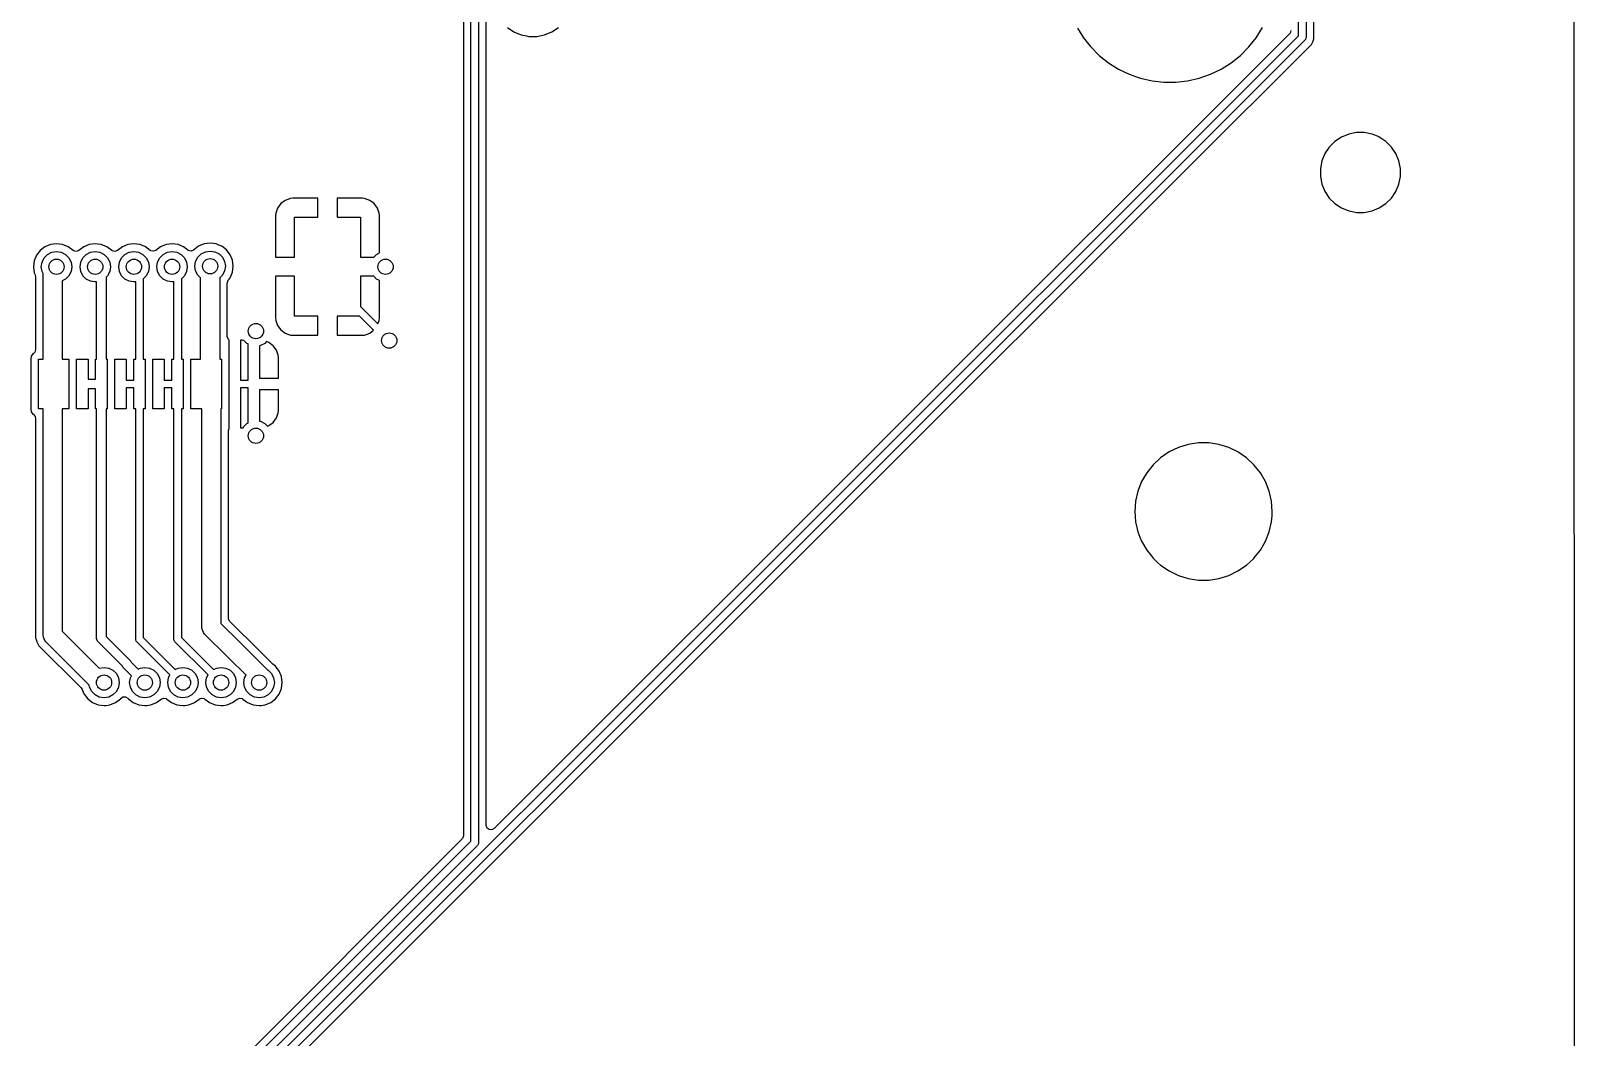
# Model space of a CAD drawing. Extents: x 51 to 261, y -150 to -32.
# Drawn here: x 113.88 to 154.38, y -98.47 to -72.04 of the extents above; entities that cross this region are included whole.
import ezdxf

# ---------------------------------------------------------------- set-up
doc = ezdxf.new("R2010")
doc.units = 0
doc.layers.add('BLACK', color=7, linetype='CONTINUOUS')

msp = doc.modelspace()

# ---------------------------------------------------------------- linework, layer by layer
at = {"layer": 'BLACK', "linetype": 'CONTINUOUS'}
for p, q in [((125.431747, -93.317145), (125.431747, -61.257639)), ((125.631747, -61.257639), (125.631747, -93.358567)), ((125.231247, -61.582139), (125.231247, -93.182734)), ((147.149416, -72.165162), (147.149416, -65.881867)), ((147.349416, -65.896426), (147.349416, -72.206584)), ((154.376242, -67.105011), (154.384963, -115.159815)), ((147.549916, -72.167022), (147.549916, -70.51238)), ((125.832247, -92.89942), (125.832247, -71.544913)), ((126.387092, -71.948616), (126.559149, -72.06358)), ((126.559149, -72.06358), (126.750327, -72.142769)), ((127.363167, -72.142769), (127.554345, -72.06358)), ((127.554345, -72.06358), (127.726402, -71.948616)), ((141.351606, -71.967777), (141.50726, -72.2155)), ((146.041572, -72.2155), (146.207426, -71.951544)), ((146.929231, -72.09779), (146.912597, -72.118432)), ((146.948916, -72.030751), (146.929231, -72.09779)), ((117.258587, -102.055991), (147.149416, -72.165162)), ((147.320127, -72.277294), (117.37072, -102.226702)), ((146.912597, -72.118432), (126.043928, -92.987101)), ((126.750327, -72.142769), (126.890626, -72.170676)), ((126.890626, -72.170676), (126.953277, -72.183138)), ((126.953277, -72.183138), (126.953281, -72.183139)), ((126.953281, -72.183139), (126.953282, -72.183139)), ((126.953282, -72.183139), (127.160213, -72.183139)), ((127.160213, -72.183139), (127.160214, -72.183138)), ((127.160214, -72.183138), (127.363167, -72.142769)), ((141.50726, -72.2155), (141.611941, -72.346766)), ((141.611941, -72.346766), (141.68886, -72.44322)), ((141.68886, -72.44322), (141.701625, -72.459226)), ((141.701625, -72.459226), (141.922057, -72.679658)), ((144.227574, -75.653397), (147.489876, -72.391095)), ((145.626775, -72.679658), (145.847207, -72.459226)), ((145.847207, -72.459226), (146.041572, -72.2155)), ((147.332564, -72.262141), (147.320127, -72.277294)), ((147.347495, -72.226093), (147.332564, -72.262141)), ((147.349416, -72.206584), (147.347495, -72.226093)), ((147.489876, -72.391095), (147.529438, -72.322572)), ((147.529438, -72.322572), (147.549916, -72.246146)), ((147.549916, -72.246146), (147.549916, -72.167022)), ((141.922057, -72.679658), (142.165783, -72.874023)), ((142.165783, -72.874023), (142.429739, -73.039877)), ((145.119093, -73.039877), (145.383049, -72.874023)), ((145.383049, -72.874023), (145.626775, -72.679658)), ((142.429739, -73.039877), (142.710605, -73.175135)), ((142.710605, -73.175135), (142.902626, -73.242326)), ((142.902626, -73.242326), (143.004836, -73.278091)), ((143.004836, -73.278091), (143.004848, -73.278095)), ((143.004848, -73.278095), (143.30877, -73.347463)), ((144.240062, -73.347463), (144.543984, -73.278095)), ((144.543984, -73.278095), (144.838227, -73.175135)), ((144.838227, -73.175135), (145.119093, -73.039877)), ((143.30877, -73.347463), (143.618542, -73.382366)), ((143.618542, -73.382366), (143.618543, -73.382367)), ((143.618543, -73.382367), (143.618547, -73.382367)), ((143.618547, -73.382367), (143.930289, -73.382367)), ((143.930289, -73.382366), (144.240062, -73.347463)), ((143.930289, -73.382367), (143.930289, -73.382366)), ((148.276819, -74.825925), (148.104758, -74.940891)), ((148.467995, -74.746737), (148.276819, -74.825925)), ((148.468003, -74.746735), (148.467995, -74.746737)), ((148.670946, -74.706367), (148.468003, -74.746735)), ((148.670951, -74.706367), (148.670946, -74.706367)), ((148.877881, -74.706367), (148.670951, -74.706367)), ((148.877885, -74.706367), (148.877881, -74.706367)), ((149.080828, -74.746735), (148.877885, -74.706367)), ((149.080836, -74.746737), (149.080828, -74.746735)), ((149.263926, -74.822576), (149.080836, -74.746737)), ((149.272014, -74.825926), (149.263926, -74.822576)), ((149.34007, -74.871399), (149.272014, -74.825926)), ((149.444073, -74.940891), (149.34007, -74.871399)), ((147.843474, -75.25927), (147.764286, -75.450446)), ((147.95844, -75.087209), (147.843474, -75.25927)), ((148.104758, -74.940891), (147.95844, -75.087209)), ((149.590391, -75.087209), (149.444073, -74.940891)), ((149.590393, -75.087212), (149.590391, -75.087209)), ((149.705357, -75.259269), (149.590393, -75.087212)), ((149.784546, -75.450447), (149.705357, -75.259269)), ((135.221439, -84.659532), (144.227574, -75.653397)), ((147.764284, -75.450454), (147.723916, -75.653397)), ((147.723916, -75.653397), (147.723916, -75.860336)), ((147.764286, -75.450446), (147.764284, -75.450454)), ((149.824916, -75.653402), (149.784546, -75.450447)), ((149.824916, -75.860332), (149.824916, -75.653402)), ((147.723916, -75.860336), (147.764284, -76.063279)), ((147.764284, -76.063279), (147.764286, -76.063287)), ((147.764286, -76.063287), (147.841144, -76.248839)), ((149.705357, -76.254465), (149.784546, -76.063287)), ((149.784546, -76.063287), (149.824916, -75.860332)), ((120.558907, -76.488649), (120.443813, -76.574809)), ((120.558914, -76.488645), (120.558907, -76.488649)), ((120.693621, -76.438403), (120.558914, -76.488645)), ((120.693628, -76.438401), (120.693621, -76.438403)), ((120.753156, -76.432), (120.693628, -76.438401)), ((121.416, -76.432), (120.753156, -76.432)), ((121.416, -76.932), (121.416, -76.432)), ((122.578843, -76.432), (121.916, -76.432)), ((121.916, -76.432), (121.916, -76.932)), ((122.638371, -76.438401), (122.578843, -76.432)), ((122.638378, -76.438403), (122.638371, -76.438401)), ((122.773085, -76.488645), (122.638378, -76.438403)), ((122.773092, -76.488649), (122.773085, -76.488645)), ((122.888186, -76.574809), (122.773092, -76.488649)), ((147.841144, -76.248839), (147.843475, -76.254465)), ((147.843475, -76.254465), (147.882381, -76.312692)), ((147.882381, -76.312692), (147.95844, -76.426524)), ((147.95844, -76.426524), (148.104758, -76.572842)), ((149.444071, -76.572844), (149.590393, -76.426522)), ((149.590393, -76.426522), (149.705357, -76.254465)), ((120.307402, -76.824627), (120.301001, -76.884155)), ((120.301001, -76.884155), (120.301001, -77.982)), ((120.307404, -76.82462), (120.307402, -76.824627)), ((120.357646, -76.689913), (120.307404, -76.82462)), ((120.35765, -76.689906), (120.357646, -76.689913)), ((120.44381, -76.574812), (120.35765, -76.689906)), ((120.443813, -76.574809), (120.44381, -76.574812)), ((120.801001, -77.982), (120.801001, -76.932)), ((120.801001, -76.932), (121.416, -76.932)), ((121.916, -76.932), (122.530999, -76.932)), ((122.530999, -76.932), (122.530999, -77.982)), ((122.888189, -76.574812), (122.888186, -76.574809)), ((122.974349, -76.689906), (122.888189, -76.574812)), ((122.974353, -76.689913), (122.974349, -76.689906)), ((123.024595, -76.82462), (122.974353, -76.689913)), ((123.024597, -76.824627), (123.024595, -76.82462)), ((123.030998, -76.884155), (123.024597, -76.824627)), ((123.030999, -76.884172), (123.030998, -76.884155)), ((123.030999, -77.869611), (123.030999, -76.884172)), ((148.104758, -76.572842), (148.104761, -76.572844)), ((148.104761, -76.572844), (148.276818, -76.687808)), ((148.276818, -76.687808), (148.467996, -76.766997)), ((148.467996, -76.766997), (148.603132, -76.793877)), ((148.603132, -76.793877), (148.670946, -76.807366)), ((148.670946, -76.807366), (148.67095, -76.807367)), ((148.67095, -76.807367), (148.670951, -76.807367)), ((148.670951, -76.807367), (148.877882, -76.807367)), ((148.877882, -76.807367), (148.877883, -76.807366)), ((148.877883, -76.807366), (149.080836, -76.766997)), ((149.080836, -76.766997), (149.272014, -76.687808)), ((149.272014, -76.687808), (149.444071, -76.572844)), ((114.25116, -77.707463), (114.125718, -77.803718)), ((114.397237, -77.646956), (114.25116, -77.707463)), ((114.397239, -77.646955), (114.397237, -77.646956)), ((114.553999, -77.626318), (114.397239, -77.646955)), ((114.554001, -77.626318), (114.553999, -77.626318)), ((114.71076, -77.646955), (114.554001, -77.626318)), ((114.710762, -77.646956), (114.71076, -77.646955)), ((114.856842, -77.707464), (114.710762, -77.646956)), ((114.986514, -77.806965), (114.856842, -77.707464)), ((115.267157, -77.707464), (115.137486, -77.806965)), ((115.413237, -77.646956), (115.267157, -77.707464)), ((115.413239, -77.646955), (115.413237, -77.646956)), ((115.569999, -77.626318), (115.413239, -77.646955)), ((115.570001, -77.626318), (115.569999, -77.626318)), ((115.72676, -77.646955), (115.570001, -77.626318)), ((115.726762, -77.646956), (115.72676, -77.646955)), ((115.872842, -77.707464), (115.726762, -77.646956)), ((116.002514, -77.806965), (115.872842, -77.707464)), ((116.283157, -77.707464), (116.153486, -77.806965)), ((116.429237, -77.646956), (116.283157, -77.707464)), ((116.429239, -77.646955), (116.429237, -77.646956)), ((116.585999, -77.626318), (116.429239, -77.646955)), ((116.586001, -77.626318), (116.585999, -77.626318)), ((116.74276, -77.646955), (116.586001, -77.626318)), ((116.742762, -77.646956), (116.74276, -77.646955)), ((116.855848, -77.693798), (116.742762, -77.646956)), ((116.888841, -77.707464), (116.855848, -77.693798)), ((117.010524, -77.800834), (116.888841, -77.707464)), ((117.28316, -77.707464), (117.161487, -77.800828)), ((117.42924, -77.646956), (117.28316, -77.707464)), ((117.429242, -77.646955), (117.42924, -77.646956)), ((117.586002, -77.626318), (117.429242, -77.646955)), ((117.586004, -77.626318), (117.586002, -77.626318)), ((117.742763, -77.646955), (117.586004, -77.626318)), ((117.742765, -77.646956), (117.742763, -77.646955)), ((117.888845, -77.707464), (117.742765, -77.646956)), ((118.001567, -77.793959), (117.888845, -77.707464)), ((118.283069, -77.693799), (118.152539, -77.793959)), ((118.429149, -77.633291), (118.283069, -77.693799)), ((118.429151, -77.63329), (118.429149, -77.633291)), ((118.585911, -77.612653), (118.429151, -77.63329)), ((118.585913, -77.612653), (118.585911, -77.612653)), ((118.742672, -77.63329), (118.585913, -77.612653)), ((118.742674, -77.633291), (118.742672, -77.63329)), ((118.816913, -77.664042), (118.742674, -77.633291)), ((118.888753, -77.693799), (118.816913, -77.664042)), ((119.014194, -77.790053), (118.888753, -77.693799)), ((113.968955, -78.075239), (113.948318, -78.231998)), ((113.968956, -78.075237), (113.968955, -78.075239)), ((114.029463, -77.92916), (113.968956, -78.075237)), ((114.125718, -77.803718), (114.029463, -77.92916)), ((114.154, -78.232), (114.173577, -78.108393)), ((114.173577, -78.108393), (114.230393, -77.996886)), ((114.230393, -77.996886), (114.318886, -77.908393)), ((114.318886, -77.908393), (114.430393, -77.851577)), ((114.430393, -77.851577), (114.554, -77.832)), ((114.554, -77.832), (114.677607, -77.851577)), ((114.677607, -77.851577), (114.789114, -77.908393)), ((114.789114, -77.908393), (114.877607, -77.996886)), ((114.877607, -77.996886), (114.934423, -78.108393)), ((114.934423, -78.108393), (114.954, -78.232)), ((115.003872, -77.818121), (114.986514, -77.806965)), ((115.072317, -77.832159), (115.003872, -77.818121)), ((115.137486, -77.806965), (115.072317, -77.832159)), ((115.17, -78.232), (115.189577, -78.108393)), ((115.189577, -78.108393), (115.246393, -77.996886)), ((115.246393, -77.996886), (115.334886, -77.908393)), ((115.334886, -77.908393), (115.446393, -77.851577)), ((115.446393, -77.851577), (115.57, -77.832)), ((115.57, -77.832), (115.693607, -77.851577)), ((115.693607, -77.851577), (115.805114, -77.908393)), ((115.805114, -77.908393), (115.893607, -77.996886)), ((115.893607, -77.996886), (115.950423, -78.108393)), ((115.950423, -78.108393), (115.97, -78.232)), ((116.019872, -77.818121), (116.002514, -77.806965)), ((116.088317, -77.832159), (116.019872, -77.818121)), ((116.153486, -77.806965), (116.088317, -77.832159)), ((116.186, -78.232), (116.205577, -78.108393)), ((116.205577, -78.108393), (116.262393, -77.996886)), ((116.262393, -77.996886), (116.350886, -77.908393)), ((116.350886, -77.908393), (116.462393, -77.851577)), ((116.462393, -77.851577), (116.586, -77.832)), ((116.586, -77.832), (116.709607, -77.851577)), ((116.709607, -77.851577), (116.821114, -77.908393)), ((116.821114, -77.908393), (116.909607, -77.996886)), ((116.909607, -77.996886), (116.966423, -78.108393)), ((116.966423, -78.108393), (116.986, -78.232)), ((117.027873, -77.811984), (117.010524, -77.800834)), ((117.096318, -77.826022), (117.027873, -77.811984)), ((117.161487, -77.800828), (117.096318, -77.826022)), ((117.186003, -78.232), (117.20558, -78.108393)), ((117.20558, -78.108393), (117.262396, -77.996886)), ((117.262396, -77.996886), (117.350889, -77.908393)), ((117.350889, -77.908393), (117.462396, -77.851577)), ((117.462396, -77.851577), (117.586003, -77.832)), ((117.586003, -77.832), (117.70961, -77.851577)), ((117.70961, -77.851577), (117.821117, -77.908393)), ((117.821117, -77.908393), (117.90961, -77.996886)), ((117.90961, -77.996886), (117.966426, -78.108393)), ((117.966426, -78.108393), (117.986003, -78.232)), ((118.018925, -77.805115), (118.001567, -77.793959)), ((118.08737, -77.819153), (118.018925, -77.805115)), ((118.152539, -77.793959), (118.08737, -77.819153)), ((118.185912, -78.218335), (118.205489, -78.094728)), ((118.205489, -78.094728), (118.262305, -77.983221)), ((118.262305, -77.983221), (118.350798, -77.894728)), ((118.350798, -77.894728), (118.462305, -77.837912)), ((118.462305, -77.837912), (118.585912, -77.818335)), ((118.585912, -77.818335), (118.709519, -77.837912)), ((118.709519, -77.837912), (118.821026, -77.894728)), ((118.821026, -77.894728), (118.909519, -77.983221)), ((118.909519, -77.983221), (118.966335, -78.094728)), ((118.966335, -78.094728), (118.985912, -78.218335)), ((119.110448, -77.915494), (119.014194, -77.790053)), ((119.170956, -78.061573), (119.110448, -77.915494)), ((119.191594, -78.218335), (119.170956, -78.061573)), ((120.301001, -77.982), (120.801001, -77.982)), ((122.530999, -77.982), (122.881279, -77.982)), ((122.881279, -77.982), (122.954886, -77.908393)), ((122.954886, -77.908393), (123.030999, -77.869611)), ((113.948318, -78.231998), (113.948318, -78.232001)), ((113.948318, -78.232001), (113.968955, -78.38876)), ((113.968955, -78.38876), (113.968956, -78.388762)), ((113.968956, -78.388762), (113.992853, -78.446455)), ((113.992853, -78.446455), (113.993197, -78.447284)), ((113.993197, -78.447284), (114.002636, -78.494737)), ((114.002636, -78.494737), (114.002636, -80.406883)), ((114.173577, -78.355607), (114.154, -78.232)), ((114.203136, -78.413619), (114.173577, -78.355607)), ((114.203136, -80.66201), (114.203136, -78.413619)), ((114.789114, -78.555607), (114.703136, -78.599415)), ((114.877607, -78.467114), (114.789114, -78.555607)), ((114.934423, -78.355607), (114.877607, -78.467114)), ((114.954, -78.232), (114.934423, -78.355607)), ((115.189577, -78.355607), (115.17, -78.232)), ((115.246393, -78.467114), (115.189577, -78.355607)), ((115.334886, -78.555607), (115.246393, -78.467114)), ((115.446393, -78.612423), (115.334886, -78.555607)), ((115.893607, -78.467114), (115.856024, -78.504697)), ((115.856024, -78.504697), (115.856024, -80.66201)), ((115.950423, -78.355607), (115.893607, -78.467114)), ((115.97, -78.232), (115.950423, -78.355607)), ((116.205577, -78.355607), (116.186, -78.232)), ((116.262393, -78.467114), (116.205577, -78.355607)), ((116.350886, -78.555607), (116.262393, -78.467114)), ((116.462393, -78.612423), (116.350886, -78.555607)), ((116.909607, -78.467114), (116.831024, -78.545697)), ((116.831024, -78.545697), (116.831024, -80.66201)), ((116.966423, -78.355607), (116.909607, -78.467114)), ((116.986, -78.232), (116.966423, -78.355607)), ((117.20558, -78.355607), (117.186003, -78.232)), ((117.262396, -78.467114), (117.20558, -78.355607)), ((117.350889, -78.555607), (117.262396, -78.467114)), ((117.462396, -78.612423), (117.350889, -78.555607)), ((117.90961, -78.467114), (117.831024, -78.5457)), ((117.831024, -78.5457), (117.831024, -80.66201)), ((117.966426, -78.355607), (117.90961, -78.467114)), ((117.986003, -78.232), (117.966426, -78.355607)), ((118.205489, -78.341942), (118.185912, -78.218335)), ((118.262305, -78.453449), (118.205489, -78.341942)), ((118.335912, -78.527056), (118.262305, -78.453449)), ((118.335912, -80.66201), (118.335912, -78.527056)), ((118.909519, -78.453449), (118.835912, -78.527056)), ((118.835912, -78.527056), (118.835912, -80.66201)), ((118.966335, -78.341942), (118.909519, -78.453449)), ((118.985912, -78.218335), (118.966335, -78.341942)), ((119.062036, -78.584268), (119.083426, -78.556391)), ((119.083426, -78.556391), (119.110448, -78.521176)), ((119.110448, -78.521176), (119.170956, -78.375097)), ((119.170956, -78.375097), (119.191594, -78.218335)), ((120.801001, -78.482), (120.301001, -78.482)), ((120.301001, -78.482), (120.301001, -79.579844)), ((120.801001, -79.532), (120.801001, -78.482)), ((122.881279, -78.482), (122.530999, -78.482)), ((122.530999, -78.482), (122.530999, -79.274511)), ((122.954886, -78.555607), (122.881279, -78.482)), ((123.030999, -78.594388), (122.954886, -78.555607)), ((114.703136, -78.599415), (114.703136, -80.66201)), ((115.57, -78.632), (115.446393, -78.612423)), ((115.606024, -78.626294), (115.57, -78.632)), ((115.606024, -80.66201), (115.606024, -78.626294)), ((116.586, -78.632), (116.462393, -78.612423)), ((116.631024, -78.624869), (116.586, -78.632)), ((116.631024, -80.66201), (116.631024, -78.624869)), ((117.586003, -78.632), (117.462396, -78.612423)), ((117.631024, -78.624869), (117.586003, -78.632)), ((117.631024, -80.66201), (117.631024, -78.624869)), ((119.036412, -78.659754), (119.056097, -78.592715)), ((119.036412, -79.579844), (119.036412, -78.659754)), ((119.056097, -78.592715), (119.062036, -78.584268)), ((123.030999, -79.579827), (123.030999, -78.594388)), ((122.530999, -79.274511), (122.989625, -79.733137)), ((119.036412, -80.066163), (119.036412, -79.579844)), ((120.301001, -79.579844), (120.307402, -79.639372)), ((120.307402, -79.639372), (120.307404, -79.639379)), ((120.307404, -79.639379), (120.357646, -79.774086)), ((120.357646, -79.774086), (120.35765, -79.774093)), ((120.35765, -79.774093), (120.44381, -79.889187)), ((121.416, -79.532), (120.801001, -79.532)), ((121.416, -80.032), (121.416, -79.532)), ((121.916, -79.532), (121.916, -80.032)), ((122.505644, -79.532), (121.916, -79.532)), ((122.873687, -79.900043), (122.505644, -79.532)), ((122.989625, -79.733137), (123.024595, -79.639379)), ((123.024595, -79.639379), (123.024597, -79.639372)), ((123.024597, -79.639372), (123.030998, -79.579844)), ((123.030998, -79.579844), (123.030999, -79.579827)), ((119.039246, -80.092521), (119.036412, -80.066163)), ((119.072731, -80.153844), (119.039246, -80.092521)), ((119.080897, -80.16201), (119.072731, -80.153844)), ((119.080897, -80.629806), (119.080897, -80.16201)), ((119.428731, -80.16201), (119.380897, -80.16201)), ((119.380897, -80.16201), (119.380897, -81.21201)), ((119.467708, -80.1662), (119.428731, -80.16201)), ((119.472545, -80.1662), (119.467708, -80.1662)), ((119.550886, -80.244541), (119.472545, -80.1662)), ((120.067675, -80.197979), (120.021114, -80.244541)), ((120.12311, -80.218655), (120.067675, -80.197979)), ((120.44381, -79.889187), (120.443813, -79.88919)), ((120.443813, -79.88919), (120.558907, -79.97535)), ((120.558907, -79.97535), (120.558914, -79.975354)), ((120.558914, -79.975354), (120.693621, -80.025596)), ((120.693621, -80.025596), (120.693628, -80.025598)), ((120.693628, -80.025598), (120.753156, -80.031999)), ((120.753156, -80.031999), (120.753173, -80.032)), ((120.753173, -80.032), (121.416, -80.032)), ((121.916, -80.032), (122.578827, -80.032)), ((122.578827, -80.032), (122.578843, -80.031999)), ((122.578843, -80.031999), (122.638371, -80.025598)), ((122.638371, -80.025598), (122.638378, -80.025596)), ((122.638378, -80.025596), (122.773085, -79.975354)), ((122.773085, -79.975354), (122.773092, -79.97535)), ((122.773092, -79.97535), (122.873687, -79.900043)), ((113.892028, -80.58378), (113.880397, -80.642257)), ((113.892029, -80.583779), (113.892028, -80.58378)), ((113.936345, -80.517456), (113.892029, -80.583779)), ((113.94753, -80.509983), (113.936345, -80.517456)), ((113.982951, -80.473922), (113.94753, -80.509983)), ((114.002636, -80.406883), (113.982951, -80.473922)), ((119.581024, -80.259897), (119.550886, -80.244541)), ((119.581024, -81.16201), (119.581024, -80.259897)), ((119.909607, -80.301357), (119.881024, -80.305884)), ((119.881024, -80.305884), (119.881024, -80.66201)), ((120.021114, -80.244541), (119.909607, -80.301357)), ((120.123117, -80.218659), (120.12311, -80.218655)), ((120.238211, -80.304819), (120.123117, -80.218659)), ((120.238214, -80.304822), (120.238211, -80.304819)), ((120.324374, -80.419916), (120.238214, -80.304822)), ((120.324378, -80.419923), (120.324374, -80.419916)), ((120.37462, -80.55463), (120.324378, -80.419923)), ((120.374622, -80.554637), (120.37462, -80.55463)), ((120.381023, -80.614165), (120.374622, -80.554637)), ((113.880397, -80.642257), (113.880397, -81.981762)), ((114.080897, -81.96201), (114.080897, -80.66201)), ((114.080897, -80.66201), (114.203136, -80.66201)), ((114.703136, -80.66201), (114.881024, -80.66201)), ((114.881024, -80.66201), (114.881024, -81.96201)), ((115.080897, -81.96201), (115.080897, -80.66201)), ((115.080897, -80.66201), (115.380897, -80.66201)), ((115.380897, -80.66201), (115.380897, -81.18701)), ((115.581024, -81.18701), (115.581024, -80.66201)), ((115.581024, -80.66201), (115.606024, -80.66201)), ((115.856024, -80.66201), (115.881024, -80.66201)), ((115.881024, -80.66201), (115.881024, -81.96201)), ((116.080897, -81.96201), (116.080897, -80.66201)), ((116.080897, -80.66201), (116.380897, -80.66201)), ((116.380897, -80.66201), (116.380897, -81.21201)), ((116.581024, -81.21201), (116.581024, -80.66201)), ((116.581024, -80.66201), (116.631024, -80.66201)), ((116.831024, -80.66201), (116.881024, -80.66201)), ((116.881024, -80.66201), (116.881024, -81.96201)), ((117.080897, -81.96201), (117.080897, -80.66201)), ((117.080897, -80.66201), (117.380897, -80.66201)), ((117.380897, -80.66201), (117.380897, -81.21201)), ((117.581024, -81.21201), (117.581024, -80.66201)), ((117.581024, -80.66201), (117.631024, -80.66201)), ((117.831024, -80.66201), (117.881024, -80.66201)), ((117.881024, -80.66201), (117.881024, -81.96201)), ((118.080897, -81.96201), (118.080897, -80.66201)), ((118.080897, -80.66201), (118.335912, -80.66201)), ((118.835912, -80.66201), (118.881024, -80.66201)), ((118.881024, -80.66201), (118.881024, -81.96201)), ((119.081494, -80.64196), (119.080897, -80.629806)), ((119.080897, -81.96201), (119.080897, -80.66201)), ((119.080897, -80.66201), (119.081524, -80.66201)), ((119.081524, -80.642264), (119.081494, -80.64196)), ((119.081524, -80.66201), (119.081524, -80.642264)), ((119.881024, -80.66201), (119.881024, -81.16201)), ((120.381024, -80.614182), (120.381023, -80.614165)), ((120.381024, -81.16201), (120.381024, -80.614182)), ((115.380897, -81.18701), (115.581024, -81.18701)), ((116.380897, -81.21201), (116.581024, -81.21201)), ((116.581024, -81.41201), (116.380897, -81.41201)), ((116.380897, -81.41201), (116.380897, -81.96201)), ((116.581024, -81.96201), (116.581024, -81.41201)), ((117.380897, -81.21201), (117.581024, -81.21201)), ((117.581024, -81.41201), (117.380897, -81.41201)), ((117.380897, -81.41201), (117.380897, -81.96201)), ((117.581024, -81.96201), (117.581024, -81.41201)), ((119.380897, -81.21201), (119.581024, -81.21201)), ((119.581024, -81.41201), (119.380897, -81.41201)), ((119.380897, -81.41201), (119.380897, -82.46201)), ((119.581024, -81.21201), (119.581024, -81.16201)), ((119.581024, -81.96201), (119.581024, -81.41201)), ((119.881024, -81.16201), (120.381024, -81.16201)), ((115.581024, -81.43701), (115.380897, -81.43701)), ((115.380897, -81.43701), (115.380897, -81.96201)), ((115.581024, -81.96201), (115.581024, -81.43701)), ((120.381024, -81.46201), (119.881024, -81.46201)), ((119.881024, -81.46201), (119.881024, -82.285983)), ((120.381024, -82.009837), (120.381024, -81.46201)), ((113.880397, -81.981762), (113.892028, -82.040239)), ((113.892028, -82.040239), (113.892029, -82.04024)), ((113.892029, -82.04024), (113.936342, -82.106559)), ((113.936342, -82.106559), (113.936343, -82.106559)), ((113.936343, -82.106559), (113.936345, -82.106562)), ((113.936345, -82.106562), (113.947527, -82.114033)), ((113.947527, -82.114033), (113.992331, -82.167644)), ((113.992331, -82.167644), (114.002636, -82.217135)), ((114.002636, -82.217135), (114.002636, -87.969445)), ((114.203136, -81.96201), (114.080897, -81.96201)), ((114.203136, -87.910136), (114.203136, -81.96201)), ((114.881024, -81.96201), (114.703136, -81.96201)), ((114.703136, -81.96201), (114.703136, -87.806582)), ((115.380897, -81.96201), (115.080897, -81.96201)), ((115.606024, -81.96201), (115.581024, -81.96201)), ((115.606024, -87.993852), (115.606024, -81.96201)), ((115.881024, -81.96201), (115.856024, -81.96201)), ((115.856024, -81.96201), (115.856024, -87.942075)), ((116.380897, -81.96201), (116.080897, -81.96201)), ((116.631024, -81.96201), (116.581024, -81.96201)), ((116.631024, -88.013027), (116.631024, -81.96201)), ((116.881024, -81.96201), (116.831024, -81.96201)), ((116.831024, -81.96201), (116.831024, -87.971605)), ((117.380897, -81.96201), (117.080897, -81.96201)), ((117.631024, -81.96201), (117.581024, -81.96201)), ((117.631024, -88.013024), (117.631024, -81.96201)), ((117.881024, -81.96201), (117.831024, -81.96201)), ((117.831024, -81.96201), (117.831024, -87.971602)), ((118.368, -81.96201), (118.080897, -81.96201)), ((118.368, -87.703284), (118.368, -81.96201)), ((118.881024, -81.96201), (118.868, -81.96201)), ((118.868, -81.96201), (118.868, -87.59973)), ((119.081524, -81.96201), (119.080897, -81.96201)), ((119.080897, -81.994217), (119.081494, -81.982065)), ((119.080897, -82.46201), (119.080897, -81.994217)), ((119.081494, -81.982065), (119.081524, -81.98176)), ((119.081524, -81.98176), (119.081524, -81.96201)), ((119.581024, -82.33197), (119.581024, -81.96201)), ((120.238214, -82.319197), (120.324374, -82.204103)), ((120.324374, -82.204103), (120.324378, -82.204096)), ((120.324378, -82.204096), (120.37462, -82.069389)), ((120.37462, -82.069389), (120.374622, -82.069382)), ((120.374622, -82.069382), (120.381023, -82.009854)), ((120.381023, -82.009854), (120.381024, -82.009837)), ((119.0685, -82.525769), (119.080897, -82.483549)), ((119.0685, -87.465318), (119.0685, -82.525769)), ((119.080897, -82.483549), (119.080897, -82.46201)), ((119.380897, -82.46201), (119.428715, -82.46201)), ((119.428715, -82.46201), (119.42873, -82.462009)), ((119.42873, -82.462009), (119.450226, -82.459697)), ((119.450226, -82.459697), (119.462393, -82.43582)), ((119.462393, -82.43582), (119.550886, -82.347327)), ((119.550886, -82.347327), (119.581024, -82.33197)), ((119.881024, -82.285983), (119.909607, -82.290511)), ((119.909607, -82.290511), (120.021114, -82.347327)), ((120.021114, -82.347327), (120.091092, -82.417305)), ((120.091092, -82.417305), (120.12311, -82.405364)), ((120.12311, -82.405364), (120.123117, -82.40536)), ((120.123117, -82.40536), (120.238211, -82.3192)), ((120.238211, -82.3192), (120.238214, -82.319197)), ((143.998649, -82.978799), (143.755521, -83.095883)), ((144.256517, -82.899257), (143.998649, -82.978799)), ((144.256523, -82.899255), (144.256517, -82.899257)), ((144.523354, -82.859037), (144.256523, -82.899255)), ((144.523362, -82.859037), (144.523354, -82.859037)), ((144.79322, -82.859037), (144.523362, -82.859037)), ((144.793227, -82.859037), (144.79322, -82.859037)), ((145.060058, -82.899255), (144.793227, -82.859037)), ((145.060064, -82.899257), (145.060058, -82.899255)), ((145.317936, -82.9788), (145.060064, -82.899257)), ((145.561058, -83.095881), (145.317934, -82.9788)), ((145.317934, -82.9788), (145.317936, -82.9788)), ((143.334733, -83.431447), (143.166476, -83.642435)), ((143.532549, -83.247902), (143.334733, -83.431447)), ((143.755521, -83.095883), (143.532549, -83.247902)), ((145.561059, -83.095882), (145.561058, -83.095881)), ((145.56106, -83.095883), (145.561059, -83.095882)), ((145.561066, -83.095886), (145.56106, -83.095883)), ((145.674938, -83.173523), (145.561066, -83.095886)), ((145.784032, -83.247902), (145.674938, -83.173523)), ((145.981848, -83.431447), (145.784032, -83.247902)), ((145.981851, -83.431451), (145.981848, -83.431447)), ((145.981852, -83.431452), (145.981851, -83.431451)), ((146.150106, -83.642435), (145.981852, -83.431452)), ((143.166476, -83.642435), (143.031549, -83.876136)), ((146.285034, -83.876139), (146.150106, -83.642435)), ((142.932955, -84.127348), (142.872907, -84.390435)), ((142.932957, -84.127341), (142.932955, -84.127348)), ((143.031547, -83.87614), (142.932957, -84.127341)), ((143.031549, -83.876136), (143.031547, -83.87614)), ((146.383625, -84.127342), (146.285034, -83.876139)), ((146.443674, -84.390434), (146.383625, -84.127342)), ((142.872907, -84.390435), (142.852742, -84.659532)), ((146.443674, -84.390435), (146.443674, -84.390434)), ((146.46384, -84.659532), (146.443674, -84.390435)), ((117.540469, -102.340502), (135.221439, -84.659532)), ((142.852742, -84.659532), (142.852742, -84.659541)), ((142.852742, -84.659541), (142.872907, -84.928638)), ((142.872907, -84.928638), (142.932955, -85.191725)), ((146.383625, -85.191732), (146.443674, -84.92864)), ((146.443674, -84.92864), (146.455572, -84.769866)), ((146.455572, -84.769866), (146.46384, -84.659541)), ((146.46384, -84.659541), (146.46384, -84.659532)), ((142.932955, -85.191725), (142.932957, -85.191732)), ((142.932957, -85.191732), (142.9896, -85.336056)), ((142.9896, -85.336056), (143.031548, -85.442935)), ((143.031548, -85.442935), (143.166476, -85.676639)), ((146.150106, -85.676639), (146.285034, -85.442935)), ((146.285034, -85.442935), (146.383625, -85.191732)), ((143.166476, -85.676639), (143.280614, -85.819763)), ((143.280614, -85.819763), (143.334733, -85.887626)), ((145.981852, -85.887622), (146.150106, -85.676639)), ((143.334733, -85.887626), (143.452536, -85.99693)), ((143.452536, -85.99693), (143.53255, -86.071172)), ((143.53255, -86.071172), (143.755517, -86.223188)), ((143.755517, -86.223188), (143.99865, -86.340275)), ((145.317932, -86.340275), (145.561066, -86.223188)), ((145.561066, -86.223188), (145.784032, -86.071172)), ((145.784032, -86.071172), (145.974078, -85.894835)), ((145.974078, -85.894835), (145.981848, -85.887626)), ((145.981848, -85.887624), (145.981852, -85.887622)), ((145.981848, -85.887626), (145.981848, -85.887624)), ((143.99865, -86.340275), (144.256519, -86.419817)), ((144.256519, -86.419817), (144.25652, -86.419817)), ((144.25652, -86.419817), (144.256523, -86.419818)), ((144.256523, -86.419818), (144.523354, -86.460036)), ((144.523354, -86.460036), (144.523359, -86.460036)), ((144.523359, -86.460036), (144.523362, -86.460037)), ((144.523362, -86.460037), (144.523363, -86.460037)), ((144.523363, -86.460037), (144.793219, -86.460037)), ((144.793219, -86.460037), (144.79322, -86.460037)), ((144.79322, -86.460037), (144.793227, -86.460036)), ((144.793227, -86.460036), (145.060058, -86.419818)), ((145.060058, -86.419818), (145.060059, -86.419817)), ((145.060059, -86.419817), (145.060063, -86.419817)), ((145.060063, -86.419817), (145.317932, -86.340275)), ((119.071334, -87.491676), (119.0685, -87.465318)), ((114.703136, -87.806582), (115.672407, -88.775854)), ((118.372804, -87.752057), (118.368, -87.703284)), ((118.410133, -87.842177), (118.372804, -87.752057)), ((118.410137, -87.842181), (118.410133, -87.842177)), ((118.441223, -87.880061), (118.410137, -87.842181)), ((119.04194, -88.480777), (118.441223, -87.880061)), ((118.868, -87.59973), (119.370935, -88.102666)), ((119.104819, -87.552999), (119.071334, -87.491676)), ((119.476457, -87.924637), (119.104819, -87.552999)), ((114.002636, -87.969445), (114.005437, -87.979898)), ((114.005437, -87.979898), (114.024904, -88.052552)), ((114.024904, -88.052552), (114.024911, -88.052575)), ((114.024911, -88.052575), (114.024914, -88.052586)), ((114.024914, -88.052586), (114.033337, -88.084023)), ((114.033337, -88.084023), (114.092647, -88.18675)), ((114.092647, -88.18675), (114.092649, -88.186752)), ((114.092649, -88.186752), (115.197138, -89.291241)), ((114.20794, -87.958909), (114.203136, -87.910136)), ((114.245269, -88.049029), (114.20794, -87.958909)), ((114.245273, -88.049033), (114.245269, -88.049029)), ((114.276359, -88.086913), (114.245273, -88.049033)), ((115.411218, -89.221771), (114.276359, -88.086913)), ((115.608426, -88.018238), (115.606024, -87.993852)), ((115.62709, -88.063298), (115.608426, -88.018238)), ((115.627095, -88.063303), (115.62709, -88.063298)), ((115.642636, -88.08224), (115.627095, -88.063303)), ((116.283907, -88.723512), (115.642636, -88.08224)), ((115.856024, -87.942075), (116.487389, -88.57344)), ((116.632945, -88.032533), (116.631024, -88.013027)), ((116.632945, -88.032536), (116.632945, -88.032533)), ((116.647877, -88.068584), (116.632945, -88.032536)), ((116.660313, -88.083738), (116.647877, -88.068584)), ((117.530524, -88.953948), (116.660313, -88.083738)), ((116.831024, -87.971605), (117.671945, -88.812527)), ((117.632945, -88.032533), (117.631024, -88.013024)), ((117.647877, -88.068581), (117.632945, -88.032533)), ((117.660313, -88.083735), (117.647877, -88.068581)), ((118.530527, -88.953948), (117.660313, -88.083735)), ((117.831024, -87.971602), (118.671948, -88.812527)), ((119.370935, -88.102666), (119.400859, -88.127223)), ((119.400859, -88.127223), (120.04878, -88.775145)), ((119.494381, -87.938392), (119.476457, -87.924637)), ((119.49425, -87.938564), (119.494381, -87.938392)), ((119.500697, -87.943511), (119.49425, -87.938564)), ((120.219835, -88.662649), (119.500697, -87.943511)), ((116.487389, -88.57344), (116.502934, -88.592382)), ((116.502934, -88.592382), (116.514093, -88.619322)), ((116.514093, -88.619322), (116.695364, -88.800593)), ((119.07186, -88.505332), (119.04194, -88.480777)), ((119.527137, -88.960608), (119.07186, -88.505332)), ((120.232023, -88.673339), (120.219835, -88.662649)), ((120.300285, -88.725718), (120.232023, -88.673339)), ((115.672407, -88.775854), (115.676878, -88.773577)), ((115.676878, -88.773577), (115.800485, -88.754)), ((115.800485, -88.754), (115.924092, -88.773577)), ((115.924092, -88.773577), (116.035599, -88.830393)), ((116.035599, -88.830393), (116.124092, -88.918886)), ((116.124092, -88.918886), (116.180908, -89.030393)), ((116.180908, -89.030393), (116.200485, -89.154)), ((116.295066, -88.750452), (116.283907, -88.723512)), ((116.295071, -88.750457), (116.295066, -88.750452)), ((116.310612, -88.769394), (116.295071, -88.750457)), ((116.518587, -88.97737), (116.310612, -88.769394)), ((116.471994, -89.154), (116.491571, -89.030393)), ((116.491571, -89.030393), (116.518587, -88.97737)), ((116.695364, -88.800593), (116.748387, -88.773577)), ((116.748387, -88.773577), (116.871994, -88.754)), ((116.871994, -88.754), (116.995601, -88.773577)), ((116.995601, -88.773577), (117.107108, -88.830393)), ((117.107108, -88.830393), (117.195601, -88.918886)), ((117.195601, -88.918886), (117.252417, -89.030393)), ((117.252417, -89.030393), (117.271994, -89.154)), ((117.471997, -89.154), (117.491574, -89.030393)), ((117.491574, -89.030393), (117.530524, -88.953948)), ((117.671945, -88.812527), (117.74839, -88.773577)), ((117.74839, -88.773577), (117.871997, -88.754)), ((117.871997, -88.754), (117.995604, -88.773577)), ((117.995604, -88.773577), (118.107111, -88.830393)), ((118.107111, -88.830393), (118.195604, -88.918886)), ((118.195604, -88.918886), (118.25242, -89.030393)), ((118.25242, -89.030393), (118.271997, -89.154)), ((118.472, -89.154), (118.491577, -89.030393)), ((118.491577, -89.030393), (118.530527, -88.953948)), ((118.671948, -88.812527), (118.748393, -88.773577)), ((118.748393, -88.773577), (118.872, -88.754)), ((118.872, -88.754), (118.995607, -88.773577)), ((118.995607, -88.773577), (119.107114, -88.830393)), ((119.107114, -88.830393), (119.195607, -88.918886)), ((119.195607, -88.918886), (119.252423, -89.030393)), ((119.252423, -89.030393), (119.272, -89.154)), ((119.472003, -89.154), (119.49158, -89.030393)), ((119.49158, -89.030393), (119.527137, -88.960608)), ((120.04878, -88.775145), (120.079871, -88.813029)), ((120.079871, -88.813029), (120.081698, -88.817441)), ((120.081698, -88.817441), (120.107117, -88.830393)), ((120.107117, -88.830393), (120.19561, -88.918886)), ((120.19561, -88.918886), (120.252426, -89.030393)), ((120.252426, -89.030393), (120.272003, -89.154)), ((120.396539, -88.851159), (120.300285, -88.725718)), ((120.457047, -88.997238), (120.396539, -88.851159)), ((120.477685, -89.154), (120.457047, -88.997238)), ((115.197138, -89.291241), (115.224018, -89.331469)), ((115.224018, -89.331469), (115.273558, -89.45107)), ((115.273558, -89.45107), (115.275949, -89.456841)), ((115.275949, -89.456841), (115.372203, -89.582282)), ((115.420062, -89.277607), (115.411218, -89.221771)), ((115.476878, -89.389114), (115.420062, -89.277607)), ((115.565371, -89.477607), (115.476878, -89.389114)), ((115.676878, -89.534423), (115.565371, -89.477607)), ((116.035599, -89.477607), (115.924092, -89.534423)), ((116.124092, -89.389114), (116.035599, -89.477607)), ((116.180908, -89.277607), (116.124092, -89.389114)), ((116.200485, -89.154), (116.180908, -89.277607)), ((116.491571, -89.277607), (116.471994, -89.154)), ((116.548387, -89.389114), (116.491571, -89.277607)), ((116.63688, -89.477607), (116.548387, -89.389114)), ((116.748387, -89.534423), (116.63688, -89.477607)), ((117.107108, -89.477607), (116.995601, -89.534423)), ((117.195601, -89.389114), (117.107108, -89.477607)), ((117.252417, -89.277607), (117.195601, -89.389114)), ((117.271994, -89.154), (117.252417, -89.277607)), ((117.491574, -89.277607), (117.471997, -89.154)), ((117.54839, -89.389114), (117.491574, -89.277607)), ((117.636883, -89.477607), (117.54839, -89.389114)), ((117.74839, -89.534423), (117.636883, -89.477607)), ((118.107111, -89.477607), (117.995604, -89.534423)), ((118.195604, -89.389114), (118.107111, -89.477607)), ((118.25242, -89.277607), (118.195604, -89.389114)), ((118.271997, -89.154), (118.25242, -89.277607)), ((118.491577, -89.277607), (118.472, -89.154)), ((118.548393, -89.389114), (118.491577, -89.277607)), ((118.636886, -89.477607), (118.548393, -89.389114)), ((118.748393, -89.534423), (118.636886, -89.477607)), ((119.107114, -89.477607), (118.995607, -89.534423)), ((119.195607, -89.389114), (119.107114, -89.477607)), ((119.252423, -89.277607), (119.195607, -89.389114)), ((119.272, -89.154), (119.252423, -89.277607)), ((119.49158, -89.277607), (119.472003, -89.154)), ((119.548396, -89.389114), (119.49158, -89.277607)), ((119.636889, -89.477607), (119.548396, -89.389114)), ((119.748396, -89.534423), (119.636889, -89.477607)), ((120.107117, -89.477607), (119.99561, -89.534423)), ((120.19561, -89.389114), (120.107117, -89.477607)), ((120.252426, -89.277607), (120.19561, -89.389114)), ((120.272003, -89.154), (120.252426, -89.277607)), ((120.300285, -89.582282), (120.396539, -89.456841)), ((120.396539, -89.456841), (120.457047, -89.310762)), ((120.457047, -89.310762), (120.477685, -89.154)), ((115.372203, -89.582282), (115.497644, -89.678536)), ((115.497644, -89.678536), (115.643723, -89.739044)), ((115.643723, -89.739044), (115.722104, -89.749363)), ((115.800485, -89.554), (115.676878, -89.534423)), ((115.722104, -89.749363), (115.800484, -89.759682)), ((115.800484, -89.759682), (115.800485, -89.759682)), ((115.924092, -89.534423), (115.800485, -89.554)), ((115.800485, -89.759682), (115.800486, -89.759682)), ((115.800486, -89.759682), (115.852739, -89.752802)), ((115.852739, -89.752802), (115.957247, -89.739044)), ((115.957247, -89.739044), (116.103326, -89.678536)), ((116.103326, -89.678536), (116.228767, -89.582282)), ((116.228767, -89.582282), (116.237864, -89.570425)), ((116.237864, -89.570425), (116.294286, -89.529224)), ((116.294286, -89.529224), (116.364032, -89.525067)), ((116.364032, -89.525067), (116.424954, -89.559277)), ((116.424954, -89.559277), (116.434611, -89.570421)), ((116.434611, -89.570421), (116.443712, -89.582282)), ((116.443712, -89.582282), (116.569153, -89.678536)), ((116.569153, -89.678536), (116.715232, -89.739044)), ((116.715232, -89.739044), (116.793613, -89.749363)), ((116.871994, -89.554), (116.748387, -89.534423)), ((116.793613, -89.749363), (116.871993, -89.759682)), ((116.871993, -89.759682), (116.871994, -89.759682)), ((116.995601, -89.534423), (116.871994, -89.554)), ((116.871994, -89.759682), (116.871995, -89.759682)), ((116.871995, -89.759682), (116.924248, -89.752802)), ((116.924248, -89.752802), (117.028756, -89.739044)), ((117.028756, -89.739044), (117.174835, -89.678536)), ((117.174835, -89.678536), (117.296511, -89.58517)), ((117.296511, -89.58517), (117.361677, -89.559977)), ((117.361677, -89.559977), (117.430122, -89.574015)), ((117.430122, -89.574015), (117.447469, -89.585163)), ((117.447469, -89.585163), (117.569156, -89.678536)), ((117.569156, -89.678536), (117.715235, -89.739044)), ((117.715235, -89.739044), (117.793616, -89.749363)), ((117.871997, -89.554), (117.74839, -89.534423)), ((117.793616, -89.749363), (117.871996, -89.759682)), ((117.871996, -89.759682), (117.871997, -89.759682)), ((117.995604, -89.534423), (117.871997, -89.554)), ((117.871997, -89.759682), (117.871998, -89.759682)), ((117.871998, -89.759682), (117.924251, -89.752802)), ((117.924251, -89.752802), (118.028759, -89.739044)), ((118.028759, -89.739044), (118.174838, -89.678536)), ((118.174838, -89.678536), (118.296514, -89.58517)), ((118.296514, -89.58517), (118.36168, -89.559977)), ((118.36168, -89.559977), (118.430125, -89.574015)), ((118.430125, -89.574015), (118.447472, -89.585163)), ((118.447472, -89.585163), (118.569159, -89.678536)), ((118.569159, -89.678536), (118.715238, -89.739044)), ((118.715238, -89.739044), (118.793619, -89.749363)), ((118.872, -89.554), (118.748393, -89.534423)), ((118.793619, -89.749363), (118.871999, -89.759682)), ((118.871999, -89.759682), (118.872, -89.759682)), ((118.995607, -89.534423), (118.872, -89.554)), ((118.872, -89.759682), (118.872001, -89.759682)), ((118.872001, -89.759682), (118.924254, -89.752802)), ((118.924254, -89.752802), (119.028762, -89.739044)), ((119.028762, -89.739044), (119.174841, -89.678536)), ((119.174841, -89.678536), (119.296517, -89.58517)), ((119.296517, -89.58517), (119.361683, -89.559977)), ((119.361683, -89.559977), (119.430128, -89.574015)), ((119.430128, -89.574015), (119.447475, -89.585163)), ((119.447475, -89.585163), (119.569162, -89.678536)), ((119.569162, -89.678536), (119.715241, -89.739044)), ((119.715241, -89.739044), (119.793622, -89.749363)), ((119.872003, -89.554), (119.748396, -89.534423)), ((119.793622, -89.749363), (119.872002, -89.759682)), ((119.872002, -89.759682), (119.872003, -89.759682)), ((119.99561, -89.534423), (119.872003, -89.554)), ((119.872003, -89.759682), (119.872004, -89.759682)), ((119.872004, -89.759682), (119.924257, -89.752802)), ((119.924257, -89.752802), (120.028765, -89.739044)), ((120.028765, -89.739044), (120.174844, -89.678536)), ((120.174844, -89.678536), (120.300285, -89.582282)), ((125.832563, -92.908266), (125.832247, -92.89942)), ((125.85698, -92.97373), (125.832563, -92.908266)), ((125.912913, -93.015602), (125.85698, -92.97373)), ((125.982605, -93.020586), (125.912913, -93.015602)), ((126.043928, -92.987101), (125.982605, -93.020586)), ((125.194928, -93.270415), (117.346171, -101.119172)), ((117.392901, -101.355991), (125.431747, -93.317145)), ((125.602458, -93.429278), (117.505034, -101.526702)), ((125.211562, -93.249773), (125.194928, -93.270415)), ((125.231247, -93.182734), (125.211562, -93.249773)), ((125.614894, -93.414124), (125.602458, -93.429278)), ((125.629826, -93.378076), (125.614894, -93.414124)), ((125.631747, -93.358567), (125.629826, -93.378076))]:
    msp.add_line(p, q, dxfattribs=at)
at = {"layer": 'BLACK'}
for centre in [(114.554, -78.232), (115.57, -78.232), (116.586, -78.232), (117.586003, -78.232), (118.585912, -78.218335), (123.19, -78.232), (119.786, -79.920934), (123.286, -80.170934), (119.786, -82.670934), (115.800485, -89.154), (116.871994, -89.154), (117.871997, -89.154), (118.872, -89.154), (119.872003, -89.154)]:
    msp.add_circle(centre, 0.2, dxfattribs=at)

doc.saveas('drawing.dxf')
